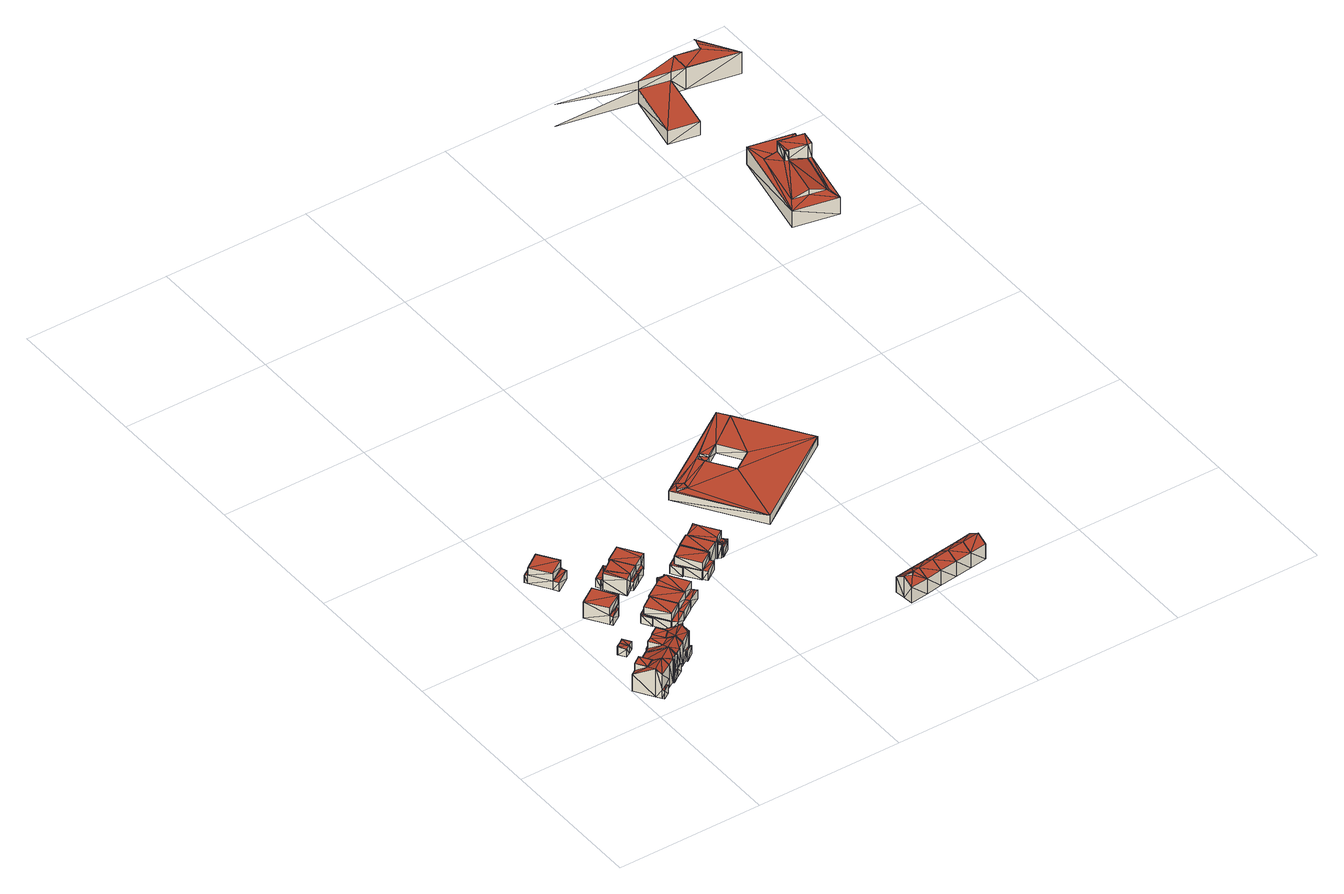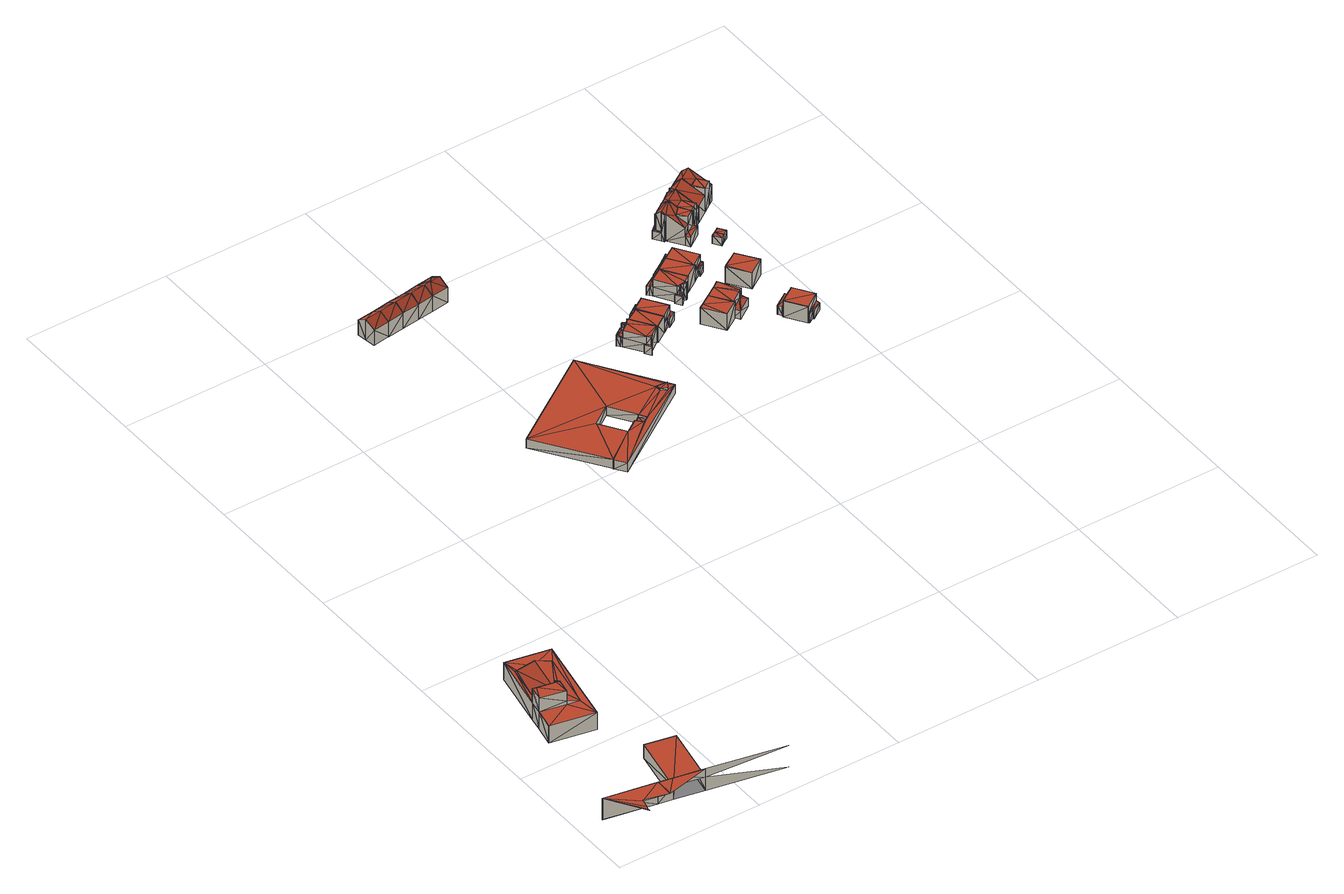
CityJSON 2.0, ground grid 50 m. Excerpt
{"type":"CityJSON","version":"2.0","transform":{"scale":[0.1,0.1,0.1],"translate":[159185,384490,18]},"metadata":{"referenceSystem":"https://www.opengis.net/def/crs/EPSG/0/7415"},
"CityObjects":{
"building1":{"type":"Building","attributes":{"oorspronkelijk_bouwjaar":2016,"status":"Pand in gebruik","geconstateerd":false,"h_maaiveld":18.69,"dak_type":"slanted","pw_datum":"2016-12-01","pw_actueel":"yes","pw_bron":"ahn3","reconstructie_methode":"tudelft3d-geoflow","versie_methode":"v21.03.1","kas_warenhuis":false,"ondergronds_type":"above ground","lod11_replace":false,"reconstruction_skipped":false},"geometry":[{"type":"Solid","lod":"2.2","boundaries":[[[[0,1,2]],[[3,4,2]],[[2,1,5]],[[4,0,2]],[[2,6,3]],[[0,7,1]],[[8,9,0]],[[9,7,0]],[[10,7,9]],[[11,6,2]],[[12,11,2]],[[12,2,5]],[[13,12,5]],[[14,4,15]],[[15,4,3]],[[16,1,17]],[[17,1,7]],[[18,0,14]],[[19,18,14]],[[14,0,4]],[[20,13,16]],[[16,13,1]],[[1,13,5]],[[21,8,0]],[[18,21,0]],[[22,17,23]],[[23,17,10]],[[10,17,7]],[[24,9,21]],[[21,9,8]],[[19,14,13]],[[20,19,13]],[[15,3,6]],[[11,15,6]],[[25,24,26]],[[27,25,26]],[[23,10,24]],[[25,23,24]],[[24,10,9]],[[27,26,17]],[[22,27,17]],[[15,11,12]],[[14,12,13]],[[14,15,12]],[[19,20,16]],[[18,19,16]],[[27,22,23]],[[25,27,23]],[[16,17,26]],[[21,26,24]],[[18,16,26]],[[18,26,21]]]],"semantics":{"surfaces":[{"type":"GroundSurface"},{"type":"WallSurface"},{"type":"RoofSurface"}],"values":[[0,0,0,0,0,0,0,0,0,1,1,1,1,1,1,1,1,1,1,1,1,1,1,1,1,1,1,1,1,1,1,1,1,1,1,1,1,1,1,1,1,2,2,2,2,2,2,2,2,2,2,2]]}}]},
"building2":{"type":"Building","attributes":{"oorspronkelijk_bouwjaar":2016,"status":"Pand in gebruik","geconstateerd":false,"h_maaiveld":18.7,"dak_type":"slanted","pw_datum":"2016-12-01","pw_actueel":"yes","pw_bron":"ahn3","reconstructie_methode":"tudelft3d-geoflow","versie_methode":"v21.03.1","kas_warenhuis":false,"ondergronds_type":"above ground","lod11_replace":false,"reconstruction_skipped":false},"geometry":[{"type":"Solid","lod":"2.2","boundaries":[[[[10,28,29]],[[30,31,32]],[[33,10,29]],[[30,32,34]],[[35,31,30]],[[33,29,31]],[[33,31,5]],[[31,29,32]],[[36,35,30]],[[37,38,36]],[[36,38,35]],[[39,34,32]],[[40,39,32]],[[41,31,38]],[[38,31,35]],[[42,10,33]],[[43,42,33]],[[44,29,45]],[[45,29,28]],[[45,28,10]],[[42,45,10]],[[36,30,39]],[[39,30,34]],[[46,47,48]],[[48,47,40]],[[43,33,20]],[[20,33,5]],[[48,40,44]],[[44,40,29]],[[29,40,32]],[[20,5,31]],[[41,20,31]],[[49,50,47]],[[46,49,47]],[[37,36,50]],[[49,37,50]],[[44,43,49]],[[20,41,43]],[[43,41,49]],[[37,41,38]],[[49,41,37]],[[46,44,49]],[[44,46,48]],[[43,44,42]],[[42,44,45]],[[50,36,47]],[[47,39,40]],[[47,36,39]]]],"semantics":{"surfaces":[{"type":"GroundSurface"},{"type":"WallSurface"},{"type":"RoofSurface"}],"values":[[0,0,0,0,0,0,0,0,1,1,1,1,1,1,1,1,1,1,1,1,1,1,1,1,1,1,1,1,1,1,1,1,1,1,1,1,2,2,2,2,2,2,2,2,2,2,2,2]]}}]},
"building3":{"type":"Building","attributes":{"oorspronkelijk_bouwjaar":2014,"status":"Bouw gestart","geconstateerd":false,"h_maaiveld":18.62,"dak_type":"single horizontal","pw_datum":"2016-12-01","pw_actueel":"yes","pw_bron":"ahn3","reconstructie_methode":"tudelft3d-geoflow","versie_methode":"v21.03.1","kas_warenhuis":false,"ondergronds_type":"above ground","lod11_replace":false,"reconstruction_skipped":false},"geometry":[{"type":"Solid","lod":"2.2","boundaries":[[[[51,52,53]],[[54,53,55]],[[56,51,53]],[[56,53,54]],[[57,52,58]],[[58,52,51]],[[58,51,56]],[[59,58,56]],[[60,55,61]],[[61,55,53]],[[61,53,57]],[[57,53,52]],[[59,56,54]],[[62,59,54]],[[62,54,60]],[[60,54,55]],[[61,57,58]],[[61,58,59]],[[61,59,62]],[[60,61,62]]]],"semantics":{"surfaces":[{"type":"GroundSurface"},{"type":"WallSurface"},{"type":"RoofSurface"}],"values":[[0,0,0,0,1,1,1,1,1,1,1,1,1,1,1,1,2,2,2,2]]}}]},
"building4":{"type":"Building","attributes":{"oorspronkelijk_bouwjaar":2014,"status":"Bouw gestart","geconstateerd":false,"h_maaiveld":18.61,"dak_type":"single horizontal","pw_datum":"2016-12-01","pw_actueel":"yes","pw_bron":"ahn3","reconstructie_methode":"tudelft3d-geoflow","versie_methode":"v21.03.1","kas_warenhuis":false,"ondergronds_type":"above ground","lod11_replace":false,"reconstruction_skipped":false},"geometry":[{"type":"Solid","lod":"2.2","boundaries":[[[[63,64,56]],[[54,63,56]],[[65,54,59]],[[59,54,56]],[[66,64,63]],[[67,66,63]],[[67,63,65]],[[65,63,54]],[[59,56,64]],[[66,59,64]],[[59,66,67]],[[65,59,67]]]],"semantics":{"surfaces":[{"type":"GroundSurface"},{"type":"WallSurface"},{"type":"RoofSurface"}],"values":[[0,0,1,1,1,1,1,1,1,1,2,2]]}}]},
"building5":{"type":"Building","attributes":{"oorspronkelijk_bouwjaar":2016,"status":"Pand in gebruik","geconstateerd":false,"h_maaiveld":18.71,"dak_type":"slanted","pw_datum":"2016-12-01","pw_actueel":"yes","pw_bron":"ahn3","reconstructie_methode":"tudelft3d-geoflow","versie_methode":"v21.03.1","kas_warenhuis":false,"ondergronds_type":"above ground","lod11_replace":false,"reconstruction_skipped":false},"geometry":[{"type":"MultiSurface","lod":"2.2","boundaries":[[[28,68,69]],[[70,71,72]],[[70,68,71]],[[69,68,70]],[[69,70,73]],[[74,73,75]],[[69,73,74]],[[76,32,77]],[[34,32,76]],[[69,74,32]],[[32,74,77]],[[78,32,39]],[[39,32,34]],[[79,76,77]],[[80,79,77]],[[81,72,82]],[[82,72,71]],[[83,80,84]],[[84,80,74]],[[74,80,77]],[[48,78,85]],[[86,48,85]],[[86,87,80]],[[83,86,80]],[[39,34,76]],[[79,39,76]],[[88,75,73]],[[89,88,73]],[[84,74,75]],[[88,84,75]],[[45,28,69]],[[90,45,69]],[[91,70,72]],[[81,91,72]],[[82,71,92]],[[93,82,92]],[[92,71,68]],[[93,92,94]],[[92,68,45]],[[45,68,28]],[[89,73,91]],[[91,73,70]],[[86,85,95]],[[96,86,95]],[[90,69,78]],[[48,90,78]],[[78,69,32]],[[86,95,87]],[[39,79,87]],[[78,39,85]],[[87,79,80]],[[85,39,87]],[[95,85,87]],[[83,96,86]],[[86,96,48]],[[89,90,84]],[[90,96,84]],[[84,96,83]],[[89,84,88]],[[90,48,96]],[[89,91,94]],[[45,94,92]],[[90,89,94]],[[90,94,45]],[[82,91,81]],[[93,94,82]],[[82,94,91]]],"semantics":{"surfaces":[{"type":"GroundSurface"},{"type":"WallSurface"},{"type":"RoofSurface"}],"values":[0,0,0,0,0,0,0,0,0,0,0,1,1,1,1,1,1,1,1,1,1,1,1,1,1,1,1,1,1,1,1,1,1,1,1,1,1,1,1,1,1,1,1,1,1,1,1,1,2,2,2,2,2,2,2,2,2,2,2,2,2,2,2,2,2,2,2]}}]},
"building6":{"type":"Building","attributes":{"oorspronkelijk_bouwjaar":2016,"status":"Pand in gebruik","geconstateerd":false,"h_maaiveld":18.63,"dak_type":"slanted","pw_datum":"2016-12-01","pw_actueel":"yes","pw_bron":"ahn3","reconstructie_methode":"tudelft3d-geoflow","versie_methode":"v21.03.1","kas_warenhuis":false,"ondergronds_type":"above ground","lod11_replace":false,"reconstruction_skipped":false},"geometry":[{"type":"Solid","lod":"2.2","boundaries":[[[[97,98,99]],[[98,100,99]],[[101,102,103]],[[103,104,101]],[[104,105,101]],[[106,99,107]],[[105,100,108]],[[109,110,100]],[[99,110,107]],[[111,98,97]],[[99,100,110]],[[108,101,105]],[[98,108,100]],[[112,111,113]],[[114,112,113]],[[113,111,97]],[[115,99,106]],[[116,115,106]],[[117,109,118]],[[118,109,100]],[[118,100,119]],[[119,100,120]],[[120,100,105]],[[121,102,101]],[[122,121,101]],[[81,122,101]],[[123,124,81]],[[81,124,122]],[[81,101,125]],[[126,81,125]],[[125,101,108]],[[113,97,115]],[[115,97,99]],[[127,114,113]],[[126,125,128]],[[128,125,129]],[[130,107,131]],[[131,107,110]],[[132,131,117]],[[117,131,109]],[[109,131,110]],[[125,108,98]],[[133,125,98]],[[134,135,136]],[[137,134,136]],[[138,139,123]],[[123,139,124]],[[124,139,140]],[[133,98,112]],[[112,98,111]],[[127,113,141]],[[141,113,142]],[[143,144,145]],[[145,144,146]],[[128,129,138]],[[138,129,139]],[[120,105,104]],[[147,120,104]],[[116,106,130]],[[130,106,107]],[[148,149,144]],[[143,148,144]],[[141,142,148]],[[148,142,149]],[[119,120,139]],[[139,120,140]],[[150,151,132]],[[132,151,131]],[[137,136,151]],[[150,137,151]],[[145,146,135]],[[134,145,135]],[[152,103,121]],[[121,103,102]],[[147,104,152]],[[152,104,103]],[[120,147,140]],[[122,124,121]],[[121,124,152]],[[147,152,140]],[[152,124,140]],[[114,127,112]],[[143,134,141]],[[112,127,133]],[[143,141,148]],[[134,143,145]],[[134,137,141]],[[137,150,141]],[[150,133,141]],[[133,127,141]],[[144,149,146]],[[151,136,131]],[[136,130,131]],[[115,116,142]],[[135,130,136]],[[142,116,149]],[[146,130,135]],[[149,116,130]],[[146,149,130]],[[113,115,142]],[[126,128,81]],[[81,138,123]],[[81,128,138]],[[125,133,129]],[[117,118,132]],[[118,133,150]],[[129,119,139]],[[129,133,118]],[[118,150,132]],[[119,129,118]]]],"semantics":{"surfaces":[{"type":"GroundSurface"},{"type":"WallSurface"},{"type":"RoofSurface"}],"values":[[0,0,0,0,0,0,0,0,0,0,0,0,0,1,1,1,1,1,1,1,1,1,1,1,1,1,1,1,1,1,1,1,1,1,1,1,1,1,1,1,1,1,1,1,1,1,1,1,1,1,1,1,1,1,1,1,1,1,1,1,1,1,1,1,1,1,1,1,1,1,1,1,1,1,1,1,2,2,2,2,2,2,2,2,2,2,2,2,2,2,2,2,2,2,2,2,2,2,2,2,2,2,2,2,2,2,2,2,2,2]]}}]},
"building7":{"type":"Building","attributes":{"oorspronkelijk_bouwjaar":2017,"status":"Pand in gebruik","geconstateerd":false,"h_maaiveld":18.54,"dak_type":"slanted","pw_datum":"2016-12-01","pw_actueel":"uncertain","pw_bron":"ahn3","reconstructie_methode":"tudelft3d-geoflow","versie_methode":"v21.03.1","kas_warenhuis":false,"ondergronds_type":"above ground","lod11_replace":false,"reconstruction_skipped":false},"geometry":[{"type":"Solid","lod":"2.2","boundaries":[[[[153,154,155]],[[156,153,155]],[[153,156,157]],[[156,155,158]],[[159,154,153]],[[159,153,160]],[[153,161,160]],[[162,153,157]],[[163,162,157]],[[164,154,165]],[[166,164,165]],[[165,154,159]],[[167,158,155]],[[168,167,155]],[[169,170,167]],[[167,170,158]],[[158,170,156]],[[163,157,156]],[[170,163,156]],[[165,159,171]],[[171,159,160]],[[172,161,153]],[[162,172,153]],[[171,160,161]],[[172,171,161]],[[166,165,169]],[[169,165,170]],[[168,155,164]],[[164,155,154]],[[170,165,162]],[[163,170,162]],[[172,162,171]],[[162,165,171]],[[164,166,169]],[[168,169,167]],[[168,164,169]]]],"semantics":{"surfaces":[{"type":"GroundSurface"},{"type":"WallSurface"},{"type":"RoofSurface"}],"values":[[0,0,0,0,0,0,0,1,1,1,1,1,1,1,1,1,1,1,1,1,1,1,1,1,1,1,1,1,1,2,2,2,2,2,2,2]]}}]},
"building8":{"type":"Building","attributes":{"oorspronkelijk_bouwjaar":2017,"status":"Pand in gebruik","geconstateerd":false,"h_maaiveld":18.59,"dak_type":"multiple horizontal","pw_datum":"2016-12-01","pw_actueel":"uncertain","pw_bron":"ahn3","reconstructie_methode":"tudelft3d-geoflow","versie_methode":"v21.03.1","kas_warenhuis":false,"ondergronds_type":"above ground","lod11_replace":false,"reconstruction_skipped":false},"geometry":[{"type":"Solid","lod":"2.2","boundaries":[[[[173,174,175]],[[176,175,177]],[[178,176,179]],[[175,180,177]],[[173,175,176]],[[181,178,182]],[[183,184,178]],[[184,185,186]],[[178,186,176]],[[182,178,179]],[[185,184,187]],[[188,173,186]],[[186,173,176]],[[184,186,178]],[[189,173,188]],[[190,189,188]],[[191,183,192]],[[192,183,178]],[[192,178,193]],[[193,178,181]],[[194,195,196]],[[196,195,197]],[[176,197,179]],[[197,195,179]],[[198,185,199]],[[199,185,187]],[[197,176,200]],[[200,176,177]],[[200,177,180]],[[201,200,180]],[[196,197,202]],[[203,196,202]],[[201,180,175]],[[204,201,175]],[[193,181,205]],[[205,181,182]],[[203,202,198]],[[198,202,185]],[[185,202,186]],[[190,188,186]],[[202,190,186]],[[205,182,179]],[[195,205,179]],[[206,207,194]],[[194,207,195]],[[207,184,191]],[[191,184,183]],[[199,187,207]],[[206,199,207]],[[207,187,184]],[[208,174,173]],[[189,208,173]],[[204,175,174]],[[208,204,174]],[[203,194,196]],[[198,206,203]],[[203,206,194]],[[199,206,198]],[[202,197,189]],[[201,204,200]],[[197,204,189]],[[189,204,208]],[[202,189,190]],[[197,200,204]],[[192,207,191]],[[205,192,193]],[[205,195,192]],[[192,195,207]]]],"semantics":{"surfaces":[{"type":"GroundSurface"},{"type":"WallSurface"},{"type":"RoofSurface"}],"values":[[0,0,0,0,0,0,0,0,0,0,0,0,0,0,1,1,1,1,1,1,1,1,1,1,1,1,1,1,1,1,1,1,1,1,1,1,1,1,1,1,1,1,1,1,1,1,1,1,1,1,1,1,1,1,2,2,2,2,2,2,2,2,2,2,2,2,2,2]]}}]},
"building9":{"type":"Building","attributes":{"oorspronkelijk_bouwjaar":2017,"status":"Pand in gebruik","geconstateerd":false,"h_maaiveld":18.46,"dak_type":"slanted","pw_datum":"2016-12-01","pw_actueel":"uncertain","pw_bron":"ahn3","reconstructie_methode":"tudelft3d-geoflow","versie_methode":"v21.03.1","kas_warenhuis":false,"ondergronds_type":"above ground","lod11_replace":false,"reconstruction_skipped":false},"geometry":[{"type":"Solid","lod":"2.2","boundaries":[[[[209,210,211]],[[212,213,214]],[[215,210,216]],[[214,217,215]],[[218,212,214]],[[214,213,217]],[[215,217,210]],[[219,217,213]],[[217,220,210]],[[221,222,217]],[[222,220,217]],[[220,211,210]],[[223,210,224]],[[224,210,209]],[[225,215,226]],[[226,215,216]],[[227,217,219]],[[228,227,219]],[[229,230,225]],[[231,229,225]],[[215,230,214]],[[225,230,215]],[[228,219,213]],[[232,228,213]],[[233,222,221]],[[234,233,221]],[[234,221,217]],[[227,234,217]],[[226,216,223]],[[223,216,210]],[[231,225,235]],[[235,225,236]],[[237,238,229]],[[229,238,230]],[[230,238,239]],[[224,209,240]],[[240,209,211]],[[241,236,242]],[[243,244,242]],[[235,236,237]],[[237,236,238]],[[238,236,241]],[[238,232,239]],[[232,213,245]],[[245,213,212]],[[245,212,218]],[[246,245,218]],[[246,218,214]],[[230,246,214]],[[244,243,233]],[[233,243,222]],[[222,243,220]],[[240,211,220]],[[243,240,220]],[[244,233,242]],[[241,234,227]],[[241,233,234]],[[232,227,228]],[[238,227,232]],[[241,227,238]],[[242,233,241]],[[223,225,226]],[[242,236,223]],[[223,236,225]],[[240,223,224]],[[242,223,240]],[[242,240,243]],[[235,237,231]],[[231,237,229]],[[232,245,239]],[[239,245,230]],[[230,245,246]]]],"semantics":{"surfaces":[{"type":"GroundSurface"},{"type":"WallSurface"},{"type":"RoofSurface"}],"values":[[0,0,0,0,0,0,0,0,0,0,0,0,1,1,1,1,1,1,1,1,1,1,1,1,1,1,1,1,1,1,1,1,1,1,1,1,1,1,1,1,1,1,1,1,1,1,1,1,1,1,1,1,1,1,2,2,2,2,2,2,2,2,2,2,2,2,2,2,2,2,2,2]]}}]},
"building10":{"type":"Building","attributes":{"oorspronkelijk_bouwjaar":2017,"status":"Pand in gebruik","geconstateerd":false,"h_maaiveld":18.44,"dak_type":"multiple horizontal","pw_datum":"2016-12-01","pw_actueel":"uncertain","pw_bron":"ahn3","reconstructie_methode":"tudelft3d-geoflow","versie_methode":"v21.03.1","kas_warenhuis":false,"ondergronds_type":"above ground","lod11_replace":false,"reconstruction_skipped":false},"geometry":[{"type":"Solid","lod":"2.2","boundaries":[[[[247,248,249]],[[249,248,250]],[[247,251,252]],[[247,249,251]],[[253,251,249]],[[254,255,253]],[[253,255,251]],[[256,257,258]],[[258,257,252]],[[252,257,247]],[[253,249,246]],[[246,249,250]],[[259,248,247]],[[257,259,247]],[[258,252,255]],[[255,252,251]],[[254,253,257]],[[256,254,257]],[[246,250,259]],[[259,250,248]],[[246,259,253]],[[253,259,257]],[[254,256,255]],[[255,256,258]]]],"semantics":{"surfaces":[{"type":"GroundSurface"},{"type":"WallSurface"},{"type":"RoofSurface"}],"values":[[0,0,0,0,1,1,1,1,1,1,1,1,1,1,1,1,1,1,1,1,2,2,2,2]]}}]},
"building11":{"type":"Building","attributes":{"oorspronkelijk_bouwjaar":2017,"status":"Pand in gebruik","geconstateerd":false,"h_maaiveld":18.46,"dak_type":"slanted","pw_datum":"2016-12-01","pw_actueel":"uncertain","pw_bron":"ahn3","reconstructie_methode":"tudelft3d-geoflow","versie_methode":"v21.03.1","kas_warenhuis":false,"ondergronds_type":"above ground","lod11_replace":false,"reconstruction_skipped":false},"geometry":[{"type":"Solid","lod":"2.2","boundaries":[[[[260,261,262]],[[263,264,265]],[[262,261,266]],[[262,266,267]],[[263,265,268]],[[263,268,269]],[[267,266,264]],[[267,264,270]],[[264,266,265]],[[271,262,267]],[[272,260,262]],[[273,272,262]],[[274,275,276]],[[277,274,276]],[[266,275,265]],[[276,275,266]],[[276,266,278]],[[278,266,261]],[[279,280,281]],[[282,279,281]],[[278,261,260]],[[272,278,260]],[[283,284,279]],[[279,284,280]],[[273,262,271]],[[285,273,271]],[[282,281,286]],[[287,282,286]],[[285,271,267]],[[286,285,267]],[[288,270,264]],[[289,290,288]],[[288,290,270]],[[287,286,290]],[[290,286,270]],[[270,286,267]],[[288,264,291]],[[291,264,263]],[[291,263,292]],[[292,263,269]],[[293,268,265]],[[275,293,265]],[[277,276,284]],[[283,277,284]],[[289,288,274]],[[274,288,275]],[[292,269,268]],[[293,292,268]],[[285,286,273]],[[273,281,280]],[[273,286,281]],[[273,280,272]],[[278,280,284]],[[278,284,276]],[[272,280,278]],[[289,277,283]],[[289,274,277]],[[289,283,282]],[[283,279,282]],[[289,282,290]],[[282,287,290]],[[292,293,291]],[[275,291,293]],[[288,291,275]]]],"semantics":{"surfaces":[{"type":"GroundSurface"},{"type":"WallSurface"},{"type":"RoofSurface"}],"values":[[0,0,0,0,0,0,0,0,0,0,1,1,1,1,1,1,1,1,1,1,1,1,1,1,1,1,1,1,1,1,1,1,1,1,1,1,1,1,1,1,1,1,1,1,1,1,1,1,2,2,2,2,2,2,2,2,2,2,2,2,2,2,2,2]]}}]},
"building12":{"type":"Building","attributes":{"oorspronkelijk_bouwjaar":2017,"status":"Pand in gebruik","geconstateerd":false,"h_maaiveld":18.45,"dak_type":"multiple horizontal","pw_datum":"2016-12-01","pw_actueel":"uncertain","pw_bron":"ahn3","reconstructie_methode":"tudelft3d-geoflow","versie_methode":"v21.03.1","kas_warenhuis":false,"ondergronds_type":"above ground","lod11_replace":false,"reconstruction_skipped":false},"geometry":[{"type":"Solid","lod":"2.2","boundaries":[[[[294,295,296]],[[297,298,299]],[[296,295,300]],[[301,302,303]],[[294,296,304]],[[295,301,300]],[[252,299,295]],[[299,301,295]],[[298,302,299]],[[302,301,299]],[[303,305,301]],[[306,298,307]],[[307,298,297]],[[307,297,299]],[[308,307,299]],[[308,299,258]],[[258,299,252]],[[309,295,294]],[[310,309,294]],[[311,312,306]],[[306,312,298]],[[298,312,302]],[[310,294,304]],[[313,310,304]],[[309,252,295]],[[314,258,309]],[[309,258,252]],[[315,316,312]],[[311,315,312]],[[317,305,318]],[[318,305,303]],[[319,320,316]],[[315,319,316]],[[318,303,302]],[[312,318,302]],[[321,301,317]],[[317,301,305]],[[322,321,319]],[[319,321,320]],[[323,296,300]],[[324,323,300]],[[313,304,323]],[[323,304,296]],[[314,309,324]],[[325,314,324]],[[325,324,322]],[[322,324,321]],[[301,321,300]],[[321,324,300]],[[323,309,310]],[[323,324,309]],[[323,310,313]],[[316,320,318]],[[312,316,318]],[[321,317,320]],[[317,318,320]],[[314,325,322]],[[308,314,322]],[[315,308,322]],[[308,315,311]],[[315,322,319]],[[307,308,306]],[[258,314,308]],[[308,311,306]]]],"semantics":{"surfaces":[{"type":"GroundSurface"},{"type":"WallSurface"},{"type":"RoofSurface"}],"values":[[0,0,0,0,0,0,0,0,0,0,0,1,1,1,1,1,1,1,1,1,1,1,1,1,1,1,1,1,1,1,1,1,1,1,1,1,1,1,1,1,1,1,1,1,1,1,1,1,1,2,2,2,2,2,2,2,2,2,2,2,2,2,2,2]]}}]},
"building13":{"type":"Building","attributes":{"oorspronkelijk_bouwjaar":2017,"status":"Pand in gebruik","geconstateerd":false,"h_maaiveld":18.48,"dak_type":"slanted","pw_datum":"2016-12-01","pw_actueel":"uncertain","pw_bron":"ahn3","reconstructie_methode":"tudelft3d-geoflow","versie_methode":"v21.03.1","kas_warenhuis":false,"ondergronds_type":"above ground","lod11_replace":false,"reconstruction_skipped":false},"geometry":[{"type":"Solid","lod":"2.2","boundaries":[[[[326,327,328]],[[329,330,331]],[[332,326,328]],[[265,328,331]],[[265,330,333]],[[330,265,331]],[[332,328,265]],[[275,265,334]],[[334,265,333]],[[334,333,335]],[[335,333,330]],[[336,326,337]],[[337,326,332]],[[338,339,340]],[[340,339,327]],[[327,339,328]],[[341,329,331]],[[342,341,331]],[[342,331,328]],[[339,342,328]],[[335,330,341]],[[341,330,329]],[[274,275,339]],[[338,274,339]],[[337,332,275]],[[274,337,275]],[[275,332,265]],[[340,327,326]],[[336,340,326]],[[340,336,338]],[[338,337,274]],[[338,336,337]],[[339,275,342]],[[342,275,335]],[[335,275,334]],[[342,335,341]]]],"semantics":{"surfaces":[{"type":"GroundSurface"},{"type":"WallSurface"},{"type":"RoofSurface"}],"values":[[0,0,0,0,0,0,0,1,1,1,1,1,1,1,1,1,1,1,1,1,1,1,1,1,1,1,1,1,1,2,2,2,2,2,2,2]]}}]},
"building14":{"type":"Building","attributes":{"oorspronkelijk_bouwjaar":2017,"status":"Pand in gebruik","geconstateerd":false,"h_maaiveld":18.43,"dak_type":"multiple horizontal","pw_datum":"2016-12-01","pw_actueel":"uncertain","pw_bron":"ahn3","reconstructie_methode":"tudelft3d-geoflow","versie_methode":"v21.03.1","kas_warenhuis":false,"ondergronds_type":"above ground","lod11_replace":false,"reconstruction_skipped":false},"geometry":[{"type":"Solid","lod":"2.2","boundaries":[[[[343,344,345]],[[346,347,348]],[[344,349,345]],[[345,347,350]],[[343,345,351]],[[344,352,353]],[[352,354,353]],[[353,355,349]],[[344,353,349]],[[349,348,347]],[[345,349,347]],[[356,348,349]],[[357,347,358]],[[358,347,346]],[[359,356,349]],[[360,359,349]],[[361,350,357]],[[357,350,347]],[[360,349,355]],[[362,360,355]],[[363,343,351]],[[364,363,351]],[[365,355,353]],[[365,362,355]],[[366,367,363]],[[363,367,343]],[[343,367,344]],[[368,348,356]],[[359,368,356]],[[369,345,361]],[[361,345,350]],[[369,351,345]],[[370,364,369]],[[369,364,351]],[[358,346,368]],[[368,346,348]],[[370,369,371]],[[371,369,372]],[[373,365,366]],[[366,365,367]],[[371,372,365]],[[373,371,365]],[[365,353,374]],[[374,353,354]],[[375,352,344]],[[367,375,344]],[[374,354,375]],[[375,354,352]],[[358,372,357]],[[365,372,360]],[[359,372,368]],[[361,357,369]],[[357,372,369]],[[368,372,358]],[[360,362,365]],[[360,372,359]],[[371,373,366]],[[370,366,363]],[[370,371,366]],[[370,363,364]],[[374,375,365]],[[365,375,367]]]],"semantics":{"surfaces":[{"type":"GroundSurface"},{"type":"WallSurface"},{"type":"RoofSurface"}],"values":[[0,0,0,0,0,0,0,0,0,0,0,0,1,1,1,1,1,1,1,1,1,1,1,1,1,1,1,1,1,1,1,1,1,1,1,1,1,1,1,1,1,1,1,1,1,1,1,1,2,2,2,2,2,2,2,2,2,2,2,2,2,2]]}}]},
"building15":{"type":"Building","attributes":{"oorspronkelijk_bouwjaar":2017,"status":"Pand in gebruik","geconstateerd":false,"h_maaiveld":18.42,"dak_type":"single horizontal","pw_datum":"2016-12-01","pw_actueel":"uncertain","pw_bron":"ahn3","reconstructie_methode":"tudelft3d-geoflow","versie_methode":"v21.03.1","kas_warenhuis":false,"ondergronds_type":"above ground","lod11_replace":false,"reconstruction_skipped":false},"geometry":[{"type":"Solid","lod":"2.2","boundaries":[[[[376,377,378]],[[379,378,351]],[[380,376,379]],[[381,376,380]],[[379,376,378]],[[382,381,380]],[[383,382,380]],[[364,351,378]],[[384,364,378]],[[384,378,385]],[[385,378,377]],[[385,377,386]],[[386,377,376]],[[383,380,379]],[[387,383,379]],[[387,379,351]],[[364,387,351]],[[386,376,382]],[[382,376,381]],[[387,364,384]],[[387,384,386]],[[383,387,386]],[[383,386,382]],[[386,384,385]]]],"semantics":{"surfaces":[{"type":"GroundSurface"},{"type":"WallSurface"},{"type":"RoofSurface"}],"values":[[0,0,0,0,0,1,1,1,1,1,1,1,1,1,1,1,1,1,1,2,2,2,2,2]]}}]},
"building16":{"type":"Building","attributes":{"oorspronkelijk_bouwjaar":2017,"status":"Pand in gebruik","geconstateerd":false,"h_maaiveld":18.42,"dak_type":"multiple horizontal","pw_datum":"2016-12-01","pw_actueel":"uncertain","pw_bron":"ahn3","reconstructie_methode":"tudelft3d-geoflow","versie_methode":"v21.03.1","kas_warenhuis":false,"ondergronds_type":"above ground","lod11_replace":false,"reconstruction_skipped":false},"geometry":[{"type":"Solid","lod":"2.2","boundaries":[[[[388,389,390]],[[388,390,391]],[[392,393,394]],[[395,396,393]],[[391,397,398]],[[395,393,398]],[[393,399,398]],[[398,399,391]],[[399,388,391]],[[400,401,399]],[[393,396,394]],[[402,388,401]],[[402,401,403]],[[401,388,399]],[[404,401,400]],[[405,395,406]],[[406,395,398]],[[407,408,409]],[[409,408,390]],[[390,408,391]],[[410,403,401]],[[411,410,401]],[[409,390,412]],[[412,390,389]],[[413,389,388]],[[414,412,413]],[[413,412,389]],[[411,401,415]],[[415,401,404]],[[416,394,396]],[[417,416,396]],[[418,419,420]],[[420,419,421]],[[393,421,399]],[[421,419,399]],[[406,398,422]],[[422,398,397]],[[423,407,424]],[[424,407,425]],[[425,407,408]],[[420,421,426]],[[426,421,427]],[[421,393,428]],[[428,393,392]],[[422,397,408]],[[423,422,407]],[[408,397,391]],[[407,422,408]],[[429,417,405]],[[405,417,395]],[[395,417,396]],[[426,427,417]],[[429,426,417]],[[428,392,416]],[[416,392,394]],[[430,431,418]],[[418,431,419]],[[415,404,400]],[[432,415,400]],[[433,434,408]],[[407,433,408]],[[435,436,433]],[[433,436,434]],[[432,400,399]],[[419,432,399]],[[424,425,430]],[[430,425,431]],[[437,438,439]],[[440,437,439]],[[440,439,436]],[[435,440,436]],[[441,442,438]],[[437,441,438]],[[414,413,442]],[[441,414,442]],[[443,402,410]],[[410,402,403]],[[413,388,443]],[[443,388,402]],[[407,409,433]],[[414,441,412]],[[440,441,437]],[[440,412,441]],[[435,433,440]],[[433,412,440]],[[409,412,433]],[[420,429,405]],[[423,424,422]],[[406,424,430]],[[420,430,418]],[[426,429,420]],[[420,405,430]],[[405,406,430]],[[406,422,424]],[[428,416,427]],[[421,428,427]],[[427,416,417]],[[438,436,439]],[[434,436,431]],[[410,411,438]],[[411,431,438]],[[413,438,442]],[[413,443,438]],[[443,410,438]],[[411,415,432]],[[419,411,432]],[[431,411,419]],[[436,438,431]],[[434,431,425]],[[434,425,408]]]],"semantics":{"surfaces":[{"type":"GroundSurface"},{"type":"WallSurface"},{"type":"RoofSurface"}],"values":[[0,0,0,0,0,0,0,0,0,0,0,0,0,0,0,1,1,1,1,1,1,1,1,1,1,1,1,1,1,1,1,1,1,1,1,1,1,1,1,1,1,1,1,1,1,1,1,1,1,1,1,1,1,1,1,1,1,1,1,1,1,1,1,1,1,1,1,1,1,1,1,1,1,1,1,1,1,1,1,2,2,2,2,2,2,2,2,2,2,2,2,2,2,2,2,2,2,2,2,2,2,2,2,2,2,2,2,2,2,2]]}}]},
"building17":{"type":"Building","attributes":{"oorspronkelijk_bouwjaar":1951,"status":"Pand in gebruik","geconstateerd":false,"h_maaiveld":18.34,"dak_type":"slanted","pw_datum":"2016-12-01","pw_actueel":"yes","pw_bron":"ahn3","reconstructie_methode":"tudelft3d-geoflow","versie_methode":"v21.03.1","kas_warenhuis":false,"ondergronds_type":"above ground","lod11_replace":false,"reconstruction_skipped":false},"geometry":[{"type":"Solid","lod":"2.2","boundaries":[[[[444,445,446]],[[447,448,449]],[[446,445,448]],[[446,448,447]],[[450,445,444]],[[451,450,444]],[[452,447,449]],[[453,452,449]],[[454,455,456]],[[455,454,457]],[[458,446,452]],[[452,446,447]],[[451,444,446]],[[458,451,446]],[[459,448,450]],[[450,448,445]],[[453,449,448]],[[459,453,448]],[[453,459,457]],[[452,453,454]],[[454,453,457]],[[452,454,456]],[[452,456,458]],[[458,456,451]],[[457,456,455]],[[457,451,456]],[[459,450,457]],[[450,451,457]]]],"semantics":{"surfaces":[{"type":"GroundSurface"},{"type":"WallSurface"},{"type":"RoofSurface"}],"values":[[0,0,0,0,1,1,1,1,1,1,1,1,1,1,1,1,1,1,2,2,2,2,2,2,2,2,2,2]]}}]},
"building18":{"type":"Building","attributes":{"oorspronkelijk_bouwjaar":1951,"status":"Pand in gebruik","geconstateerd":false,"h_maaiveld":18.33,"dak_type":"slanted","pw_datum":"2016-12-01","pw_actueel":"yes","pw_bron":"ahn3","reconstructie_methode":"tudelft3d-geoflow","versie_methode":"v21.03.1","kas_warenhuis":false,"ondergronds_type":"above ground","lod11_replace":false,"reconstruction_skipped":false},"geometry":[{"type":"Solid","lod":"2.2","boundaries":[[[[445,460,461]],[[448,461,462]],[[448,445,461]],[[448,462,449]],[[453,449,462]],[[463,453,462]],[[464,460,450]],[[450,460,445]],[[463,462,461]],[[465,463,461]],[[450,445,448]],[[459,450,448]],[[465,461,464]],[[464,461,460]],[[459,448,453]],[[453,448,449]],[[459,453,463]],[[465,459,463]],[[465,464,459]],[[459,464,450]]]],"semantics":{"surfaces":[{"type":"GroundSurface"},{"type":"WallSurface"},{"type":"RoofSurface"}],"values":[[0,0,0,0,1,1,1,1,1,1,1,1,1,1,1,1,2,2,2,2]]}}]},
"building19":{"type":"Building","attributes":{"oorspronkelijk_bouwjaar":1951,"status":"Pand in gebruik","geconstateerd":false,"h_maaiveld":18.33,"dak_type":"slanted","pw_datum":"2016-12-01","pw_actueel":"yes","pw_bron":"ahn3","reconstructie_methode":"tudelft3d-geoflow","versie_methode":"v21.03.1","kas_warenhuis":false,"ondergronds_type":"above ground","lod11_replace":false,"reconstruction_skipped":false},"geometry":[{"type":"Solid","lod":"2.2","boundaries":[[[[460,466,461]],[[462,467,468]],[[461,466,467]],[[461,467,462]],[[463,462,468]],[[469,463,468]],[[464,460,461]],[[465,464,461]],[[470,467,471]],[[471,467,466]],[[465,461,463]],[[463,461,462]],[[469,468,467]],[[470,469,467]],[[471,466,464]],[[464,466,460]],[[469,470,465]],[[463,469,465]],[[465,470,471]],[[464,465,471]]]],"semantics":{"surfaces":[{"type":"GroundSurface"},{"type":"WallSurface"},{"type":"RoofSurface"}],"values":[[0,0,0,0,1,1,1,1,1,1,1,1,1,1,1,1,2,2,2,2]]}}]},
"building20":{"type":"Building","attributes":{"oorspronkelijk_bouwjaar":2017,"status":"Pand in gebruik","geconstateerd":false,"h_maaiveld":18.46,"dak_type":"multiple horizontal","pw_datum":"2016-12-01","pw_actueel":"uncertain","pw_bron":"ahn3","reconstructie_methode":"tudelft3d-geoflow","versie_methode":"v21.03.1","kas_warenhuis":false,"ondergronds_type":"above ground","lod11_replace":false,"reconstruction_skipped":false},"geometry":[{"type":"Solid","lod":"2.2","boundaries":[[[[472,473,474]],[[475,476,477]],[[475,472,478]],[[475,477,479]],[[477,476,480]],[[476,475,478]],[[480,476,481]],[[480,481,482]],[[481,483,482]],[[484,474,482]],[[483,484,482]],[[474,473,482]],[[478,472,474]],[[485,472,486]],[[486,472,475]],[[486,475,487]],[[487,475,479]],[[487,479,488]],[[488,479,477]],[[489,484,490]],[[491,489,490]],[[490,484,483]],[[492,493,494]],[[494,493,476]],[[476,493,481]],[[495,478,496]],[[496,478,474]],[[494,476,495]],[[495,476,478]],[[490,483,481]],[[493,490,481]],[[497,473,485]],[[485,473,472]],[[498,480,499]],[[499,480,482]],[[500,501,493]],[[492,500,493]],[[502,503,504]],[[505,502,504]],[[496,474,489]],[[489,474,484]],[[505,504,506]],[[506,504,507]],[[508,509,503]],[[502,508,503]],[[506,507,508]],[[508,507,509]],[[499,482,497]],[[497,482,473]],[[488,477,498]],[[498,477,480]],[[510,511,501]],[[500,510,501]],[[491,490,510]],[[510,490,511]],[[493,501,490]],[[490,501,511]],[[494,498,500]],[[494,488,498]],[[492,494,500]],[[488,486,487]],[[496,489,509]],[[485,486,495]],[[510,498,499]],[[503,510,504]],[[500,498,510]],[[486,488,494]],[[486,494,495]],[[485,495,496]],[[485,496,497]],[[489,491,510]],[[509,489,503]],[[503,489,510]],[[497,496,509]],[[497,509,507]],[[497,507,499]],[[504,510,499]],[[507,504,499]],[[506,508,502]],[[505,506,502]]]],"semantics":{"surfaces":[{"type":"GroundSurface"},{"type":"WallSurface"},{"type":"RoofSurface"}],"values":[[0,0,0,0,0,0,0,0,0,0,0,0,0,1,1,1,1,1,1,1,1,1,1,1,1,1,1,1,1,1,1,1,1,1,1,1,1,1,1,1,1,1,1,1,1,1,1,1,1,1,1,1,1,1,1,2,2,2,2,2,2,2,2,2,2,2,2,2,2,2,2,2,2,2,2,2,2,2,2,2]]}}]},
"building21":{"type":"Building","attributes":{"oorspronkelijk_bouwjaar":1950,"status":"Pand in gebruik","geconstateerd":false,"h_maaiveld":18.35,"dak_type":"slanted","pw_datum":"2016-12-01","pw_actueel":"yes","pw_bron":"ahn3","reconstructie_methode":"tudelft3d-geoflow","versie_methode":"v21.03.1","kas_warenhuis":false,"ondergronds_type":"above ground","lod11_replace":false,"reconstruction_skipped":false},"geometry":[{"type":"Solid","lod":"2.2","boundaries":[[[[466,512,467]],[[468,513,514]],[[467,512,513]],[[467,513,468]],[[515,514,513]],[[516,515,513]],[[470,467,469]],[[469,467,468]],[[517,512,471]],[[471,512,466]],[[469,468,514]],[[515,469,514]],[[471,466,467]],[[470,471,467]],[[516,513,517]],[[517,513,512]],[[516,517,470]],[[470,517,471]],[[470,469,515]],[[516,470,515]]]],"semantics":{"surfaces":[{"type":"GroundSurface"},{"type":"WallSurface"},{"type":"RoofSurface"}],"values":[[0,0,0,0,1,1,1,1,1,1,1,1,1,1,1,1,2,2,2,2]]}}]},
"building22":{"type":"Building","attributes":{"oorspronkelijk_bouwjaar":1951,"status":"Pand in gebruik","geconstateerd":false,"h_maaiveld":18.35,"dak_type":"slanted","pw_datum":"2016-12-01","pw_actueel":"yes","pw_bron":"ahn3","reconstructie_methode":"tudelft3d-geoflow","versie_methode":"v21.03.1","kas_warenhuis":false,"ondergronds_type":"above ground","lod11_replace":false,"reconstruction_skipped":false},"geometry":[{"type":"Solid","lod":"2.2","boundaries":[[[[518,519,520]],[[521,522,523]],[[520,519,522]],[[520,522,521]],[[517,518,520]],[[516,517,520]],[[524,522,525]],[[525,522,519]],[[516,520,515]],[[515,520,521]],[[526,523,522]],[[524,526,522]],[[515,521,523]],[[526,515,523]],[[525,519,518]],[[517,525,518]],[[515,526,524]],[[516,515,524]],[[516,524,525]],[[517,516,525]]]],"semantics":{"surfaces":[{"type":"GroundSurface"},{"type":"WallSurface"},{"type":"RoofSurface"}],"values":[[0,0,0,0,1,1,1,1,1,1,1,1,1,1,1,1,2,2,2,2]]}}]},
"building23":{"type":"Building","attributes":{"oorspronkelijk_bouwjaar":1949,"status":"Pand in gebruik (niet ingemeten)","geconstateerd":false,"h_maaiveld":18.51,"dak_type":"slanted","pw_datum":"2016-12-01","pw_actueel":"yes","pw_bron":"ahn3","reconstructie_methode":"tudelft3d-geoflow","versie_methode":"v21.03.1","kas_warenhuis":false,"ondergronds_type":"above ground","lod11_replace":false,"reconstruction_skipped":false},"geometry":[{"type":"MultiSurface","lod":"2.2","boundaries":[[[527,528,529]],[[529,530,531]],[[532,533,534]],[[532,531,533]],[[534,533,535]],[[529,531,532]],[[536,535,533]],[[534,537,532]],[[536,533,531]],[[532,537,529]],[[534,535,537]],[[527,529,538]],[[537,535,536]],[[538,529,537]],[[538,539,527]],[[538,537,540]],[[541,537,536]],[[540,537,541]],[[540,539,538]],[[542,539,540]],[[543,539,542]],[[542,544,543]],[[542,540,545]],[[545,540,541]],[[546,543,544]],[[545,544,542]],[[545,541,547]],[[541,548,547]],[[544,549,550]],[[551,550,549]],[[552,551,549]],[[544,545,549]],[[545,547,549]],[[549,547,548]]],"semantics":{"surfaces":[{"type":"WallSurface"},{"type":"GroundSurface"},{"type":"RoofSurface"}],"values":[0,0,0,0,0,0,1,2,1,2,0,0,0,0,2,0,0,0,2,0,0,2,0,0,0,2,0,1,2,2,2,2,0,0]}}]},
"building24":{"type":"Building","attributes":{"oorspronkelijk_bouwjaar":1958,"status":"Pand in gebruik","geconstateerd":false,"h_maaiveld":18.51,"dak_type":"slanted","pw_datum":"2016-12-01","pw_actueel":"yes","pw_bron":"ahn3","reconstructie_methode":"tudelft3d-geoflow","versie_methode":"v21.03.1","kas_warenhuis":false,"ondergronds_type":"above ground","lod11_replace":false,"reconstruction_skipped":false},"geometry":[{"type":"Solid","lod":"2.2","boundaries":[[[[553,554,555]],[[556,557,558]],[[555,554,557]],[[555,557,556]],[[556,558,559]],[[558,557,560]],[[561,557,562]],[[562,557,554]],[[563,559,564]],[[564,559,558]],[[565,553,555]],[[566,565,555]],[[567,556,559]],[[563,567,559]],[[568,569,570]],[[571,572,570]],[[573,567,574]],[[575,573,574]],[[574,567,576]],[[564,558,560]],[[577,564,560]],[[575,574,578]],[[579,575,578]],[[580,581,582]],[[583,580,582]],[[584,585,581]],[[580,584,581]],[[572,571,586]],[[574,576,587]],[[588,589,568]],[[568,589,569]],[[579,578,585]],[[584,579,585]],[[583,582,590]],[[590,582,588]],[[588,582,589]],[[590,588,566]],[[591,590,566]],[[591,566,567]],[[573,591,567]],[[556,566,555]],[[567,566,556]],[[562,554,553]],[[565,562,553]],[[577,560,561]],[[561,560,557]],[[585,578,581]],[[581,578,586]],[[574,587,578]],[[587,586,578]],[[586,571,581]],[[562,587,561]],[[567,564,576]],[[586,562,572]],[[563,564,567]],[[564,577,576]],[[577,561,576]],[[561,587,576]],[[562,586,587]],[[565,572,562]],[[565,566,568]],[[568,566,588]],[[565,568,570]],[[565,570,572]],[[580,583,584]],[[591,573,590]],[[590,573,575]],[[590,575,583]],[[575,584,583]],[[579,584,575]],[[589,582,581]],[[570,581,571]],[[570,589,581]],[[569,589,570]]]],"semantics":{"surfaces":[{"type":"GroundSurface"},{"type":"WallSurface"},{"type":"RoofSurface"}],"values":[[0,0,0,0,0,0,1,1,1,1,1,1,1,1,1,1,1,1,1,1,1,1,1,1,1,1,1,1,1,1,1,1,1,1,1,1,1,1,1,1,1,1,1,1,1,1,2,2,2,2,2,2,2,2,2,2,2,2,2,2,2,2,2,2,2,2,2,2,2,2,2,2,2,2]]}}]}
},
"vertices":[
[41,81,7],[85,112,7],[76,78,7],[57,57,7],[53,64,7],[98,93,7],[80,73,7],[68,137,7],[0,142,7],[16,152,7],[45,172,7],[80,73,38],[76,78,39],[98,93,40],[53,64,38],[57,57,36],[85,112,112],[68,137,94],[41,81,112],[53,64,94],[98,93,93],[0,142,70],[68,137,97],[45,172,97],[16,152,70],[16,152,97],[40,119,94],[40,119,97],
[90,202,7],[131,141,7],[125,103,7],[120,107,7],[145,120,7],[86,111,7],[146,118,7],[123,102,7],[125,103,37],[125,103,88],[123,102,88],[146,118,37],[145,120,38],[120,107,93],[45,172,70],[86,111,112],[131,141,112],[90,202,70],[138,120,94],[138,120,38],[145,120,91],[123,110,94],[123,110,38],
[79,281,6],[63,304,6],[65,305,6],[78,316,6],[63,306,6],[95,291,6],[63,304,36],[79,281,35],[95,291,35],[63,306,36],[65,305,36],[78,316,36],
[94,327,6],[111,302,6],[78,316,35],[111,302,36],[94,327,36],
[106,213,7],[130,142,7],[162,194,7],[122,223,7],[136,233,7],[176,172,7],[166,138,7],[189,153,7],[170,133,7],[167,137,7],[145,120,37],[170,133,37],[167,137,38],[136,233,97],[122,223,97],[167,137,92],[166,138,93],[147,122,37],[147,122,91],[147,122,38],[189,153,93],[176,172,112],[130,142,112],[162,194,97],[106,213,70],[106,213,97],[133,175,97],[147,123,38],[147,123,92],
[190,155,6],[177,172,6],[210,167,6],[216,213,6],[136,233,6],[133,231,6],[123,245,6],[172,278,6],[181,264,6],[213,162,6],[243,183,6],[160,197,6],[221,216,6],[227,206,6],[189,153,6],[189,153,94],[190,155,53],[190,155,94],[210,167,47],[213,162,47],[221,216,106],[216,213,106],[181,264,70],[181,264,40],[133,231,40],[136,233,40],[135,234,97],[135,234,40],[160,197,95],[160,197,97],[190,155,95],[184,221,97],[184,221,91],[243,183,37],[227,206,36],[227,206,112],[177,172,113],[233,186,96],[233,186,39],[233,187,39],[233,187,97],[162,251,98],[162,251,70],[162,251,40],[230,182,95],[230,182,40],[232,183,95],[232,183,39],[234,185,95],[234,185,39],[172,278,41],[232,182,94],[232,182,40],[222,202,113],[222,202,38],[123,245,41],
[166,455,5],[80,502,5],[137,541,5],[180,468,5],[182,466,5],[185,471,5],[127,434,5],[132,425,5],[169,450,5],[166,455,37],[182,466,37],[80,502,66],[127,434,38],[127,434,66],[185,471,66],[137,541,66],[180,468,66],[180,468,38],[132,425,34],[169,450,34],
[136,692,6],[144,680,6],[143,679,6],[82,661,6],[94,643,6],[72,754,6],[39,725,6],[145,677,6],[69,759,6],[33,735,6],[90,766,6],[92,762,6],[139,699,6],[137,697,6],[95,764,6],[139,694,6],[136,692,39],[139,694,39],[90,766,38],[72,754,37],[69,759,35],[39,725,66],[39,725,39],[82,661,66],[82,661,38],[139,699,66],[95,764,66],[94,643,37],[145,677,37],[137,697,39],[137,697,66],[143,679,37],[33,735,34],[92,762,66],[92,762,39],[144,680,37],
[228,405,5],[231,400,5],[208,392,5],[272,294,5],[259,308,5],[303,337,5],[254,411,5],[252,414,5],[225,355,5],[313,323,5],[257,307,5],[206,389,5],[223,353,5],[203,384,5],[231,400,38],[228,405,35],[254,411,40],[252,414,38],[225,355,37],[257,307,38],[303,337,66],[303,337,38],[254,411,66],[259,308,38],[203,384,36],[223,353,36],[211,382,66],[211,382,39],[260,309,66],[260,309,39],[260,309,38],[208,392,34],[211,382,37],[209,385,37],[206,389,35],[206,389,37],[272,294,38],[313,323,38],
[350,368,4],[359,354,4],[304,337,4],[313,323,4],[252,414,4],[298,445,4],[304,337,38],[304,337,66],[252,414,66],[350,368,66],[350,368,38],[298,445,66],[359,354,38],
[192,599,5],[245,635,5],[202,584,5],[274,521,5],[267,528,5],[302,551,5],[258,617,5],[203,578,5],[305,545,5],[306,542,5],[244,513,5],[200,583,5],[192,599,37],[202,584,38],[302,551,66],[302,551,38],[258,617,38],[258,617,66],[245,635,37],[214,589,66],[214,589,39],[212,584,39],[212,584,66],[217,588,66],[217,588,39],[200,583,38],[203,578,39],[203,578,66],[267,528,39],[267,528,66],[244,513,66],[274,521,35],[306,542,34],[305,545,35],
[359,355,4],[349,369,4],[398,389,4],[316,465,4],[322,469,4],[319,459,4],[393,397,4],[351,464,4],[331,467,4],[346,484,4],[405,383,4],[360,463,4],[322,469,66],[316,465,66],[319,459,66],[349,369,38],[359,355,38],[331,467,66],[331,467,38],[405,383,38],[349,369,66],[340,466,66],[340,466,38],[360,463,36],[346,484,36],[347,470,66],[347,470,37],[351,464,37],[351,464,66],[398,389,38],[393,397,38],[393,397,66],
[307,654,5],[354,584,5],[338,574,5],[308,543,5],[306,546,5],[337,562,5],[255,620,5],[305,546,5],[305,546,36],[306,546,36],[307,654,66],[255,620,66],[338,574,66],[338,574,38],[354,584,66],[308,543,34],[337,562,34],
[515,478,4],[513,477,4],[462,553,4],[436,545,4],[439,540,4],[406,525,4],[433,494,4],[461,555,4],[464,554,4],[522,464,4],[469,448,4],[479,434,4],[466,446,4],[428,491,4],[439,540,37],[436,545,37],[428,491,37],[433,494,37],[461,555,38],[466,446,38],[515,478,66],[464,554,66],[469,448,38],[513,477,66],[513,477,38],[406,525,36],[462,553,38],[462,553,66],[420,522,66],[420,522,36],[469,448,66],[479,434,38],[522,464,38],
[506,581,4],[556,506,4],[513,481,4],[466,555,4],[464,557,4],[504,583,4],[504,583,66],[464,557,66],[513,481,66],[556,506,66],[506,581,66],[466,555,66],
[577,499,4],[572,496,4],[561,502,4],[560,502,4],[566,599,4],[560,600,4],[553,621,4],[507,580,4],[541,606,4],[559,502,4],[558,503,4],[600,539,4],[605,532,4],[604,518,4],[579,497,4],[607,516,4],[613,525,4],[507,580,66],[558,503,66],[560,502,55],[560,502,38],[561,502,55],[607,516,38],[604,518,38],[572,496,55],[577,499,38],[577,499,55],[613,525,37],[553,621,36],[541,606,39],[600,539,66],[600,539,38],[560,600,66],[560,600,37],[559,502,66],[560,502,66],[560,503,66],[560,503,38],[551,613,66],[551,613,37],[566,599,36],[541,606,66],[572,519,66],[572,519,38],[605,532,38],[562,503,55],[562,503,38],[572,510,55],[572,510,38],[582,509,55],[582,509,38],[574,506,38],[574,506,55],[577,500,55],[577,500,38],[579,497,38],
[898,74,3],[958,82,3],[903,41,3],[907,7,3],[962,48,3],[967,15,3],[958,82,60],[898,74,60],[907,7,60],[967,15,60],[930,36,77],[930,36,87],[904,41,82],[940,45,82],[903,41,82],[962,48,82],
[1013,89,3],[1017,56,3],[1022,23,3],[1022,23,60],[1013,89,60],[1017,56,82],
[1073,97,3],[1078,64,3],[1082,31,3],[1082,31,60],[1078,64,82],[1073,97,60],
[1101,759,5],[776,540,5],[824,772,5],[949,984,5],[837,902,5],[948,985,5],[893,818,5],[950,984,5],[924,1021,5],[792,872,5],[600,804,5],[769,857,5],[768,856,5],[1101,759,39],[949,984,39],[950,984,39],[948,985,39],[768,856,39],[769,857,30],[769,857,39],[792,872,39],[792,872,30],[837,902,39],[893,818,39],[824,772,39],[776,540,39],[924,1021,39],[600,804,39],[773,893,39],[773,893,30],[652,802,46],[652,802,39],[632,812,39],[632,812,47],[617,789,46],[617,789,39],[652,783,44],[652,783,39],[753,881,39],[753,881,30],
[1131,105,3],[1136,72,3],[1140,39,3],[1140,39,60],[1136,72,82],[1131,105,60],
[1131,105,4],[1190,113,4],[1136,72,4],[1140,39,4],[1195,79,4],[1199,47,4],[1195,79,82],[1190,113,60],[1199,47,60],
[1588,2355,87],[1328,2407,87],[1588,2355,56],[1328,2407,5],[1588,2355,5],[1548,2150,56],[1548,2150,5],[1650,2129,56],[1650,2129,5],[1690,2335,5],[1690,2335,56],[1690,2335,87],[1740,2389,87],[1738,2326,87],[1738,2326,5],[1738,2326,88],[1740,2389,88],[1824,2372,87],[1914,2291,86],[1824,2372,91],[1914,2291,5],[1914,2293,5],[1914,2293,86],[1831,2399,87],[1834,2409,87],[1835,2419,87],
[1774,1594,5],[1623,1624,5],[1813,1794,5],[1822,1842,5],[1685,1942,5],[1835,1911,5],[1836,1911,5],[1835,1912,5],[1685,1942,69],[1623,1624,68],[1836,1911,69],[1835,1911,69],[1774,1594,68],[1813,1794,69],[1822,1842,69],[1771,1645,68],[1771,1645,66],[1764,1646,68],[1707,1658,87],[1707,1658,68],[1822,1842,122],[1736,1860,83],[1736,1860,121],[1736,1860,69],[1835,1912,69],[1727,1811,84],[1727,1811,121],[1736,1803,121],[1736,1803,87],[1737,1809,87],[1737,1809,121],[1729,1811,121],[1729,1811,84],[1653,1669,68],[1693,1868,69],[1800,1797,69],[1800,1797,67],[1800,1797,121],[1813,1794,121]
]}
